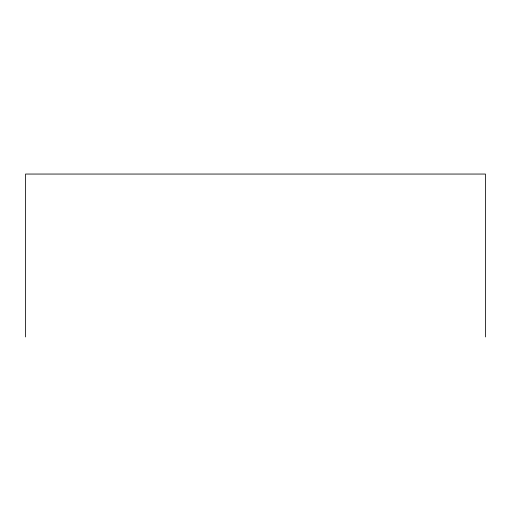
<?xml version="1.0" encoding="UTF-8"?>
<svg xmlns="http://www.w3.org/2000/svg" width="511" height="511" viewBox="0 0 511 511"><rect width="100%" height="100%" fill="white"/><g stroke="black" fill="none" stroke-linecap="round" stroke-linejoin="round"><path stroke-width="0.77" d="M485.45 336.947L485.45 174.053L25.55 174.053L25.55 336.947"/></g></svg>
